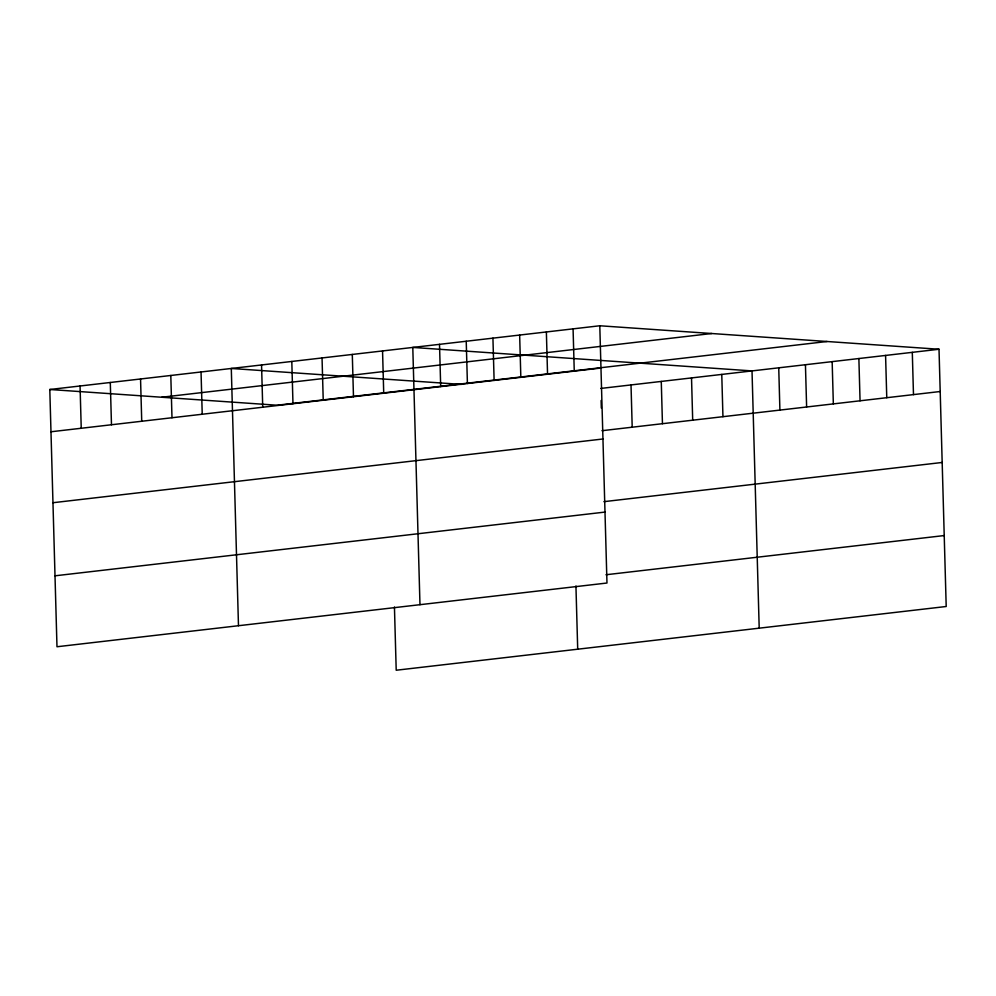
<?xml version="1.0" encoding="UTF-8"?>
<svg xmlns="http://www.w3.org/2000/svg" width="996" height="996" viewBox="0 0 996 996"><rect width="100%" height="100%" fill="white"/><g stroke="black" fill="none" stroke-linecap="round" stroke-linejoin="round"><path stroke-width="1.49" d="M599.791 325.767L606.975 583.021L56.984 646.753L49.8 389.498L599.791 325.767L939.016 349.247L946.2 606.502L396.209 670.233L394.441 607M161.738 397.242L711.742 333.511M827.066 341.504L277.075 405.223L49.8 389.498M50.983 431.766L600.974 368.034M600.762 388.44L939.016 349.247M601.945 430.708L940.199 391.515M52.962 502.719L602.954 438.987M603.925 501.66L942.179 462.468M55.004 575.812L604.995 512.081M605.966 574.754L944.22 535.562M461.522 384.406L231.296 368.47L238.48 625.725M912.299 352.347L913.481 394.615M885.581 355.435L886.764 397.715M858.876 358.535L860.058 400.803M832.158 361.623L833.341 403.903M805.44 364.723L806.623 406.99M778.735 367.823L779.905 410.091M759.201 628.177L752.017 370.91L412.792 347.43L419.976 604.697M721.764 374.421L722.947 416.689M691.523 377.92L692.693 420.2M661.269 381.431L662.452 423.698M631.016 384.929L632.199 427.209M601.111 400.517L601.323 408.061M573.074 328.867L574.256 371.135M575.937 585.972L577.705 649.205M546.368 331.954L547.551 374.235M519.651 335.054L520.833 377.322M492.933 338.142L494.116 380.422M466.228 341.242L467.41 383.51M439.51 344.342L440.693 386.61M382.551 350.941L383.721 393.208M352.298 354.439L353.48 396.719M322.044 357.95L323.227 400.218M291.803 361.461L292.973 403.729M261.55 364.959L262.732 407.227M201.043 371.969L202.225 414.236M170.802 375.48L171.984 417.747M140.548 378.978L141.731 421.258M110.295 382.489L111.477 424.757M80.053 385.987L81.236 428.268"/></g></svg>
